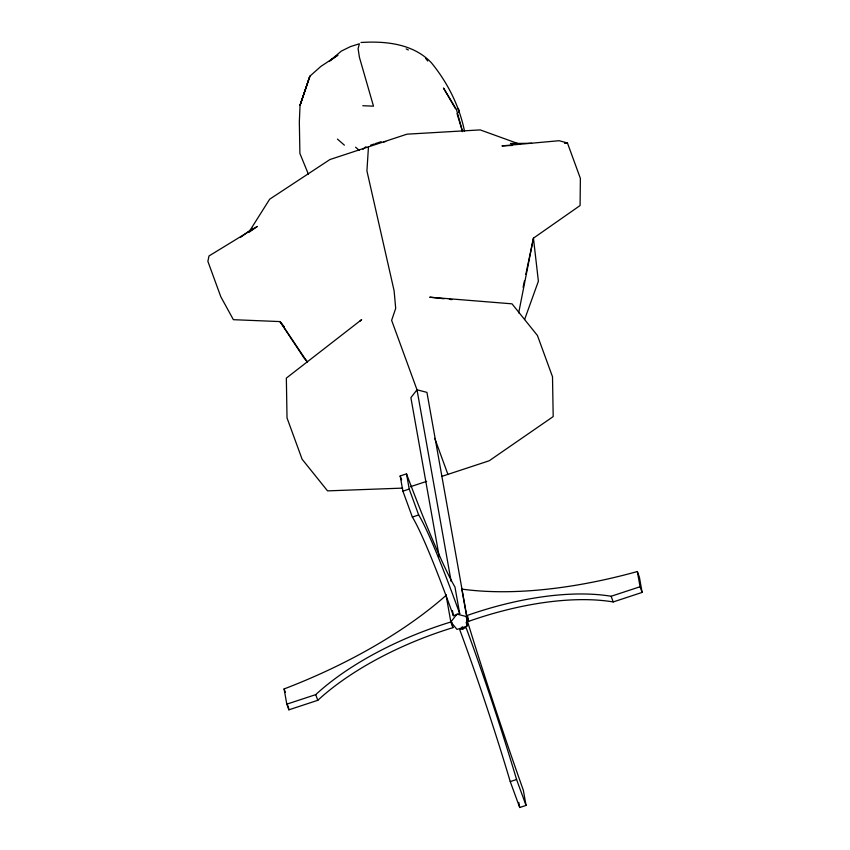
<?xml version="1.0" encoding="UTF-8"?>
<svg xmlns="http://www.w3.org/2000/svg" width="850" height="850" viewBox="0 0 850 850"><rect width="100%" height="100%" fill="white"/><g stroke="black" fill="none" stroke-linecap="round" stroke-linejoin="round"><path stroke-width="1.27" d="M368.464 146.859L366.924 170.903L394.113 290.796L395.696 308.401L391.627 320.333L417.499 391.138M518.681 312.906L533.449 238.159L580.082 205.541L580.38 178.383L567.449 142.981L559.13 140.707L501.936 145.903L512.423 145.435M523.09 287.3L524.45 280.829M525.81 274.369L533.449 238.159L538.39 281.223L524.588 319.558M249.347 231.444L269.663 199.208L329.938 159.534L406.991 134.173L480.197 129.901L519.977 144.288M251.377 230.318L252.886 228.278L240.327 237.511M445.963 594.586L450.84 621.977L456.992 629.414L466.916 626.153L466.894 616.696L426.934 392.371L417.01 389.799L410.89 397.662L439.227 556.771M452.009 622.582L452.912 627.651A184.875 79.188 -20.1 0 0 317.794 700.304L288.873 709.824L286.801 704.161L315.722 694.631A184.875 79.188 -20.1 0 1 450.84 621.977L456.96 614.114L466.894 616.696M359.741 321.417L361.675 319.6L286.344 378.112L287.024 417.934L302.101 459.212L327.537 490.875L402.656 488.112M362.971 149.26L365.967 146.699M248.689 232.518L257.284 226.451L208.983 255.977L207.878 261.354L220.809 296.756L233.378 319.685L280.033 321.587L284.24 326.708M370.642 145.159L374.159 144.001M375.328 143.618L381.183 141.684M400.18 475.947L406.513 473.864A287.194 19.486 71.8 0 0 454.962 587.01L459.701 613.626L453.379 615.708A184.875 12.538 71.8 0 0 412.356 517.055L402.889 491.151L400.18 475.947A287.194 19.486 71.8 0 0 401.646 479.825M410.359 486.731L426.626 481.376M441.649 476.436L489.207 460.774L553.191 416.596L552.511 376.773L537.434 335.495L511.998 303.832L429.728 297.192L444.125 298.764M402.889 491.151L409.222 489.069L406.513 473.864M412.356 517.055L418.678 514.972A184.875 12.538 71.8 0 1 459.701 613.626M466.533 615.697A184.875 79.188 -20.1 0 1 611.129 596.264L640.061 586.744L637.351 571.54A287.194 123.016 -20.1 0 1 461.794 589.082L466.533 615.697L468.605 621.361A184.875 79.188 -20.1 0 1 613.201 601.938L642.122 592.418L639.412 577.203L637.351 571.54M510.244 781.596L516.577 779.514L526.044 805.418L519.711 807.5L510.244 781.596A184.875 12.538 71.8 0 0 459.744 629.722L466.076 627.629A184.875 12.538 71.8 0 1 516.577 779.514M383.701 141.982L385.719 141.482M531.675 143.289L510.478 143.48L512.911 144.022M361.006 42.5C385.656 40.885 413.387 43.786 431.311 62.677C447.557 82.524 459.393 105.953 464.504 131.155M362.759 105.719L373.49 106.154L359.401 57.226L358.094 48.662L359.391 43.786L350.466 46.601L341.402 51.053L329.354 61.189L337.949 55.133L320.758 66.502L309.857 76.203L300.05 105.283L299.338 122.007L299.901 153.446L308.465 174.409M449.363 299.338L451.977 299.625M406.194 48.907L408.329 49.98M355.598 147.199L359.295 150.418M337.429 139.092L344.388 145.159M306.924 361.25L304.236 358.307L280.033 321.587L307.413 362.174M425.712 58.427L427.678 60.987M455.536 108.768L443.487 88.039L456.514 109.618L462.549 131.654L457.013 113.581M640.061 586.744L642.122 592.418M611.129 596.264L613.201 601.938M434.743 438.345L447.908 474.374M409.222 489.069L418.678 514.972M450.84 621.977L452.912 627.651M315.722 694.631L317.794 700.304M446.101 595.361A287.194 123.016 -20.1 0 1 284.091 688.946L285.334 692.346M459.074 112.434L458.362 108.46L459.053 112.189M526.044 805.418L523.334 790.213A287.194 19.486 71.8 0 1 466.193 617.111M518.808 802.432L519.711 807.5M467.702 616.293L468.605 621.361M466.225 622.242L466.916 626.153M417.01 389.799L451.159 581.506M452.476 610.64L453.379 615.708M288.192 706.021L288.873 709.824M284.091 688.946L286.801 704.161M462.963 629.276A287.194 19.486 71.8 0 1 462.188 626.747M302.632 97.591L300.05 105.283L309.857 76.203L302.632 97.591M567.449 142.981L564.825 143.097L567.449 142.981"/></g></svg>
